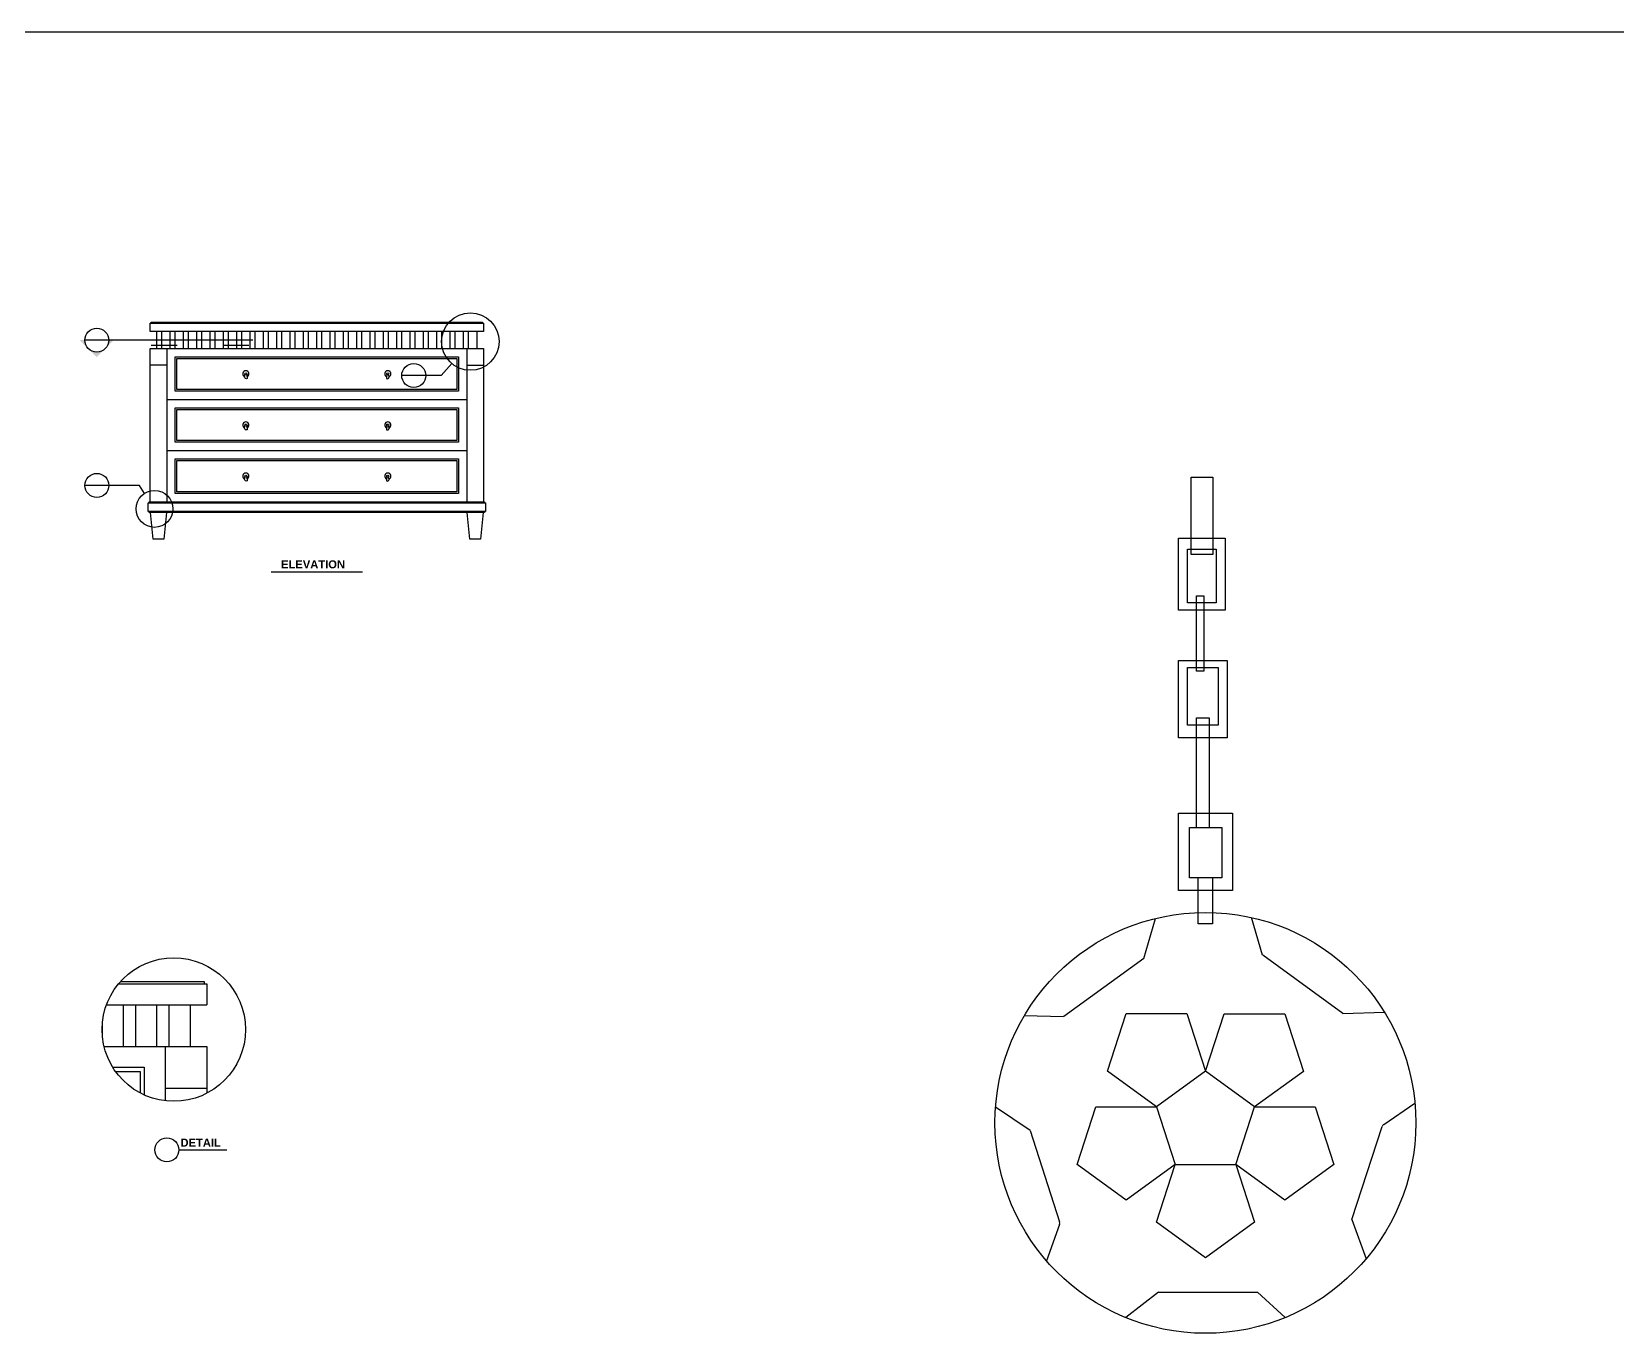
# Model space of a CAD drawing. Header units: inches. Extents: x 10 to 52.5, y 12.6 to 37.4.
# Drawn here: x 21.041 to 25.797, y 19.344 to 23.248 of the extents above; entities that cross this region are included whole.
import ezdxf

# ---------------------------------------------------------------- set-up
doc = ezdxf.new("R2010")
doc.units = ezdxf.units.IN
doc.header["$MEASUREMENT"] = 0
for name, color, linetype in [('02', 2, 'Continuous'), ('1', 1, 'Continuous'), ('4', 4, 'Continuous'), ('8', 8, 'Continuous')]:
    doc.layers.add(name, color=color, linetype=linetype)
doc.styles.add('HT', font='swisseb.ttf')

msp = doc.modelspace()

# ---------------------------------------------------------------- hatches: boundary and pattern name
at = {"layer": '8'}
h = msp.add_hatch(color=256, dxfattribs=at)
h.paths.add_polyline_path([(21.2871, 22.3228), (21.2722, 22.3228, -0.198912), (21.2617, 22.2974)])
h.paths.add_polyline_path([(21.2617, 22.2974, -0.198912), (21.2362, 22.2868, -0.198912), (21.2107, 22.2974), (21.2362, 22.2719)])
h.paths.add_polyline_path([(21.2107, 22.2974, -0.198912), (21.2002, 22.3228), (21.1853, 22.3228)])

# ---------------------------------------------------------------- linework, layer by layer
at = {"layer": '02'}
for p, q in [((21.7042, 22.3228), (21.2002, 22.3228)), ((21.4312, 22.2983), (21.4312, 22.3483)), ((21.4562, 22.2983), (21.4562, 22.3483)), ((21.4712, 22.2983), (21.4712, 22.3483)), ((21.4962, 22.2983), (21.4962, 22.3483)), ((21.5112, 22.2983), (21.5112, 22.3483)), ((21.5362, 22.2983), (21.5362, 22.3483)), ((21.5512, 22.2983), (21.5512, 22.3483)), ((21.5762, 22.2983), (21.5762, 22.3483)), ((21.5912, 22.2983), (21.5912, 22.3483)), ((21.6162, 22.2983), (21.6162, 22.3483)), ((21.6312, 22.2983), (21.6312, 22.3483)), ((21.6562, 22.2983), (21.6562, 22.3483)), ((21.6712, 22.2983), (21.6712, 22.3483)), ((21.6962, 22.2983), (21.6962, 22.3483)), ((21.7112, 22.2983), (21.7112, 22.3483)), ((21.7362, 22.2983), (21.7362, 22.3483)), ((21.7512, 22.2983), (21.7512, 22.3483)), ((21.7762, 22.2983), (21.7762, 22.3483)), ((21.7912, 22.2983), (21.7912, 22.3483)), ((21.8162, 22.2983), (21.8162, 22.3483)), ((21.8312, 22.2983), (21.8312, 22.3483)), ((21.8562, 22.2983), (21.8562, 22.3483)), ((21.8712, 22.2983), (21.8712, 22.3483)), ((21.8962, 22.2983), (21.8962, 22.3483)), ((21.9112, 22.2983), (21.9112, 22.3483)), ((21.9362, 22.2983), (21.9362, 22.3483)), ((21.9512, 22.2983), (21.9512, 22.3483)), ((21.9762, 22.2983), (21.9762, 22.3483)), ((21.9912, 22.2983), (21.9912, 22.3483)), ((22.0162, 22.2983), (22.0162, 22.3483)), ((22.0312, 22.2983), (22.0312, 22.3483)), ((22.0562, 22.2983), (22.0562, 22.3483)), ((22.0712, 22.2983), (22.0712, 22.3483)), ((22.0962, 22.2983), (22.0962, 22.3483)), ((22.1112, 22.2983), (22.1112, 22.3483)), ((22.1362, 22.2983), (22.1362, 22.3483)), ((22.1512, 22.2983), (22.1512, 22.3483)), ((22.1762, 22.2983), (22.1762, 22.3483)), ((22.1912, 22.2983), (22.1912, 22.3483)), ((22.2162, 22.2983), (22.2162, 22.3483)), ((22.2312, 22.2983), (22.2312, 22.3483)), ((22.2562, 22.2983), (22.2562, 22.3483)), ((22.2712, 22.2983), (22.2712, 22.3483)), ((22.2962, 22.2983), (22.2962, 22.3483)), ((22.3112, 22.2983), (22.3112, 22.3483)), ((22.3362, 22.2983), (22.3362, 22.3483)), ((22.3512, 22.2983), (22.3512, 22.3483)), ((21.4462, 22.2983), (21.4462, 21.8381)), ((22.3462, 22.2983), (22.3462, 21.8381)), ((21.4462, 22.2483), (21.3962, 22.2483)), ((22.2692, 22.2166), (22.1509, 22.2166)), ((22.3462, 22.2483), (22.3962, 22.2483)), ((21.4462, 22.1449), (22.3462, 22.1449)), ((21.4462, 21.9915), (22.3462, 21.9915)), ((21.3644, 21.8872), (21.2005, 21.8872)), ((24.5187, 21.68), (24.5187, 21.9117)), ((24.5187, 21.9117), (24.5834, 21.9117)), ((24.5834, 21.9117), (24.5834, 21.68)), ((24.4809, 21.5129), (24.4809, 21.7285)), ((24.4809, 21.7285), (24.6212, 21.7285)), ((24.5079, 21.5345), (24.5079, 21.6961)), ((24.5079, 21.6961), (24.5942, 21.6961)), ((24.5942, 21.6961), (24.5942, 21.5345)), ((24.6212, 21.7285), (24.6212, 21.5129)), ((24.5834, 21.68), (24.5187, 21.68)), ((21.759, 21.6281), (22.0335, 21.6281)), ((24.5349, 21.3297), (24.5349, 21.556)), ((24.5349, 21.556), (24.5564, 21.556)), ((24.5564, 21.556), (24.5564, 21.3297)), ((24.6212, 21.5129), (24.4809, 21.5129)), ((24.5942, 21.5345), (24.5079, 21.5345)), ((24.4809, 21.1304), (24.4809, 21.3621)), ((24.4809, 21.3621), (24.6266, 21.3621)), ((24.6266, 21.3621), (24.6266, 21.1304)), ((24.5079, 21.1681), (24.5079, 21.3405)), ((24.5079, 21.3405), (24.5996, 21.3405)), ((24.5564, 21.3297), (24.5349, 21.3297)), ((24.5996, 21.3405), (24.5996, 21.1681)), ((24.5996, 21.1681), (24.5079, 21.1681)), ((24.5349, 20.8609), (24.5349, 21.1896)), ((24.5349, 21.1896), (24.5726, 21.1896)), ((24.5726, 21.1896), (24.5726, 20.8609)), ((24.6266, 21.1304), (24.4809, 21.1304)), ((24.4809, 20.6723), (24.4809, 20.904)), ((24.4809, 20.904), (24.6428, 20.904)), ((24.6428, 20.904), (24.6428, 20.6723)), ((24.5133, 20.7101), (24.5133, 20.8609)), ((24.5133, 20.8609), (24.6104, 20.8609)), ((24.6104, 20.8609), (24.6104, 20.7101)), ((24.6104, 20.7101), (24.5133, 20.7101)), ((24.5399, 20.5722), (24.5399, 20.7101)), ((24.5831, 20.7101), (24.5831, 20.5722)), ((24.6428, 20.6723), (24.4809, 20.6723)), ((24.3767, 20.4684), (24.4117, 20.5884)), ((24.5831, 20.5722), (24.5399, 20.5722)), ((24.7325, 20.4782), (24.6994, 20.5912)), ((24.3767, 20.4684), (24.1366, 20.294)), ((24.9734, 20.3034), (24.7334, 20.4778)), ((21.3011, 20.3919), (21.566, 20.3919)), ((21.2653, 20.3294), (21.566, 20.3294)), ((21.316, 20.2044), (21.316, 20.3294)), ((21.3535, 20.2044), (21.3535, 20.3294)), ((21.416, 20.2044), (21.416, 20.3294)), ((21.4535, 20.2044), (21.4535, 20.3294)), ((24.9734, 20.3034), (25.0984, 20.3072)), ((21.2535, 20.2303), (21.2535, 20.2798)), ((24.1356, 20.2931), (24.0183, 20.2966)), ((24.2675, 20.1299), (24.3237, 20.3027)), ((24.3237, 20.3027), (24.5055, 20.3027)), ((24.5055, 20.3027), (24.5616, 20.1298)), ((24.5616, 20.1298), (24.6178, 20.3026)), ((24.6178, 20.3026), (24.7996, 20.3026)), ((24.7996, 20.3026), (24.8557, 20.1297)), ((21.2581, 20.2044), (21.566, 20.2044)), ((21.441, 20.2044), (21.441, 20.0415)), ((24.4145, 20.023), (24.2675, 20.1299)), ((24.5616, 20.1298), (24.4145, 20.023)), ((24.7086, 20.0229), (24.5616, 20.1298)), ((24.8557, 20.1297), (24.7086, 20.0229)), ((21.441, 20.0794), (21.566, 20.0794)), ((24.0354, 19.9518), (23.9321, 20.0222)), ((24.1766, 19.8503), (24.2328, 20.0231)), ((24.2328, 20.0231), (24.4145, 20.023)), ((24.4145, 20.023), (24.4706, 19.8502)), ((24.6524, 19.8501), (24.7086, 20.0229)), ((24.7086, 20.0229), (24.8903, 20.0229)), ((24.8903, 20.0229), (24.9464, 19.85)), ((25.0965, 19.9704), (25.19, 20.0342)), ((24.0354, 19.9518), (24.1242, 19.6783)), ((25.001, 19.6849), (25.0917, 19.9639)), ((21.4825, 19.8942), (21.6265, 19.8942)), ((24.3236, 19.7434), (24.1766, 19.8503)), ((24.4706, 19.8502), (24.3236, 19.7434)), ((24.4144, 19.6773), (24.4706, 19.8502)), ((24.4706, 19.8502), (24.6524, 19.8501)), ((24.7994, 19.7432), (24.6524, 19.8501)), ((24.6524, 19.8501), (24.7085, 19.6772)), ((24.9464, 19.85), (24.7994, 19.7432)), ((24.1241, 19.6702), (24.0851, 19.5612)), ((24.5614, 19.5705), (24.4144, 19.6773)), ((24.7085, 19.6772), (24.5614, 19.5705)), ((25.001, 19.6849), (25.0432, 19.5672)), ((24.4212, 19.4676), (24.3223, 19.3911)), ((24.4212, 19.4676), (24.718, 19.4676)), ((24.718, 19.4676), (24.8006, 19.391))]:
    msp.add_line(p, q, dxfattribs=at)
for points in [[(21.4712, 22.2733), (22.3212, 22.2733), (22.3212, 22.1699), (21.4712, 22.1699)], [(21.4762, 22.2683), (22.3162, 22.2683), (22.3162, 22.1749), (21.4762, 22.1749)], [(21.4712, 22.1199), (22.3212, 22.1199), (22.3212, 22.0165), (21.4712, 22.0165)], [(21.4762, 22.1149), (22.3162, 22.1149), (22.3162, 22.0215), (21.4762, 22.0215)], [(21.4712, 21.9665), (22.3212, 21.9665), (22.3212, 21.8631), (21.4712, 21.8631)], [(21.4762, 21.9615), (22.3162, 21.9615), (22.3162, 21.8681), (21.4762, 21.8681)]]:
    msp.add_lwpolyline(points, close=True, dxfattribs=at)
for points in [[(22.3007, 22.2533), (22.2692, 22.2166)], [(21.3797, 21.8632), (21.3644, 21.8872)], [(21.2842, 20.1419), (21.3785, 20.1419), (21.3785, 20.059)], [(21.2926, 20.1294), (21.366, 20.1294), (21.366, 20.0652)]]:
    msp.add_lwpolyline(points, dxfattribs=at)
for centre, radius in [((22.3567, 22.3186), 0.0861), ((21.2362, 22.3228), 0.036), ((21.6836, 22.2216), 0.00311), ((22.1089, 22.2216), 0.00311), ((22.1869, 22.2166), 0.036), ((21.6836, 22.0682), 0.00311), ((22.1089, 22.0682), 0.00311), ((21.2365, 21.8872), 0.036), ((21.6836, 21.9148), 0.00311), ((22.1089, 21.9148), 0.00311), ((21.4095, 21.8166), 0.0553), ((24.5615, 19.9752), 0.6312), ((21.4672, 20.255), 0.2152), ((21.4465, 19.8942), 0.036)]:
    msp.add_circle(centre, radius, dxfattribs=at)
for centre, radius, start, end in [((21.6831, 22.2216), 0.00932, 292.4643, 248.2918), ((22.1094, 22.2216), 0.00932, 291.7082, 247.5357), ((21.6831, 22.0682), 0.00932, 292.4643, 248.2918), ((22.1094, 22.0682), 0.00932, 291.7082, 247.5357), ((21.6831, 21.9148), 0.00932, 292.4643, 248.2918), ((22.1094, 21.9148), 0.00932, 291.7082, 247.5357), ((25.1035, 19.9601), 0.0125, 124.3178, 162), ((24.1123, 19.6745), 0.0125, 340.3178, 18)]:
    msp.add_arc(centre, radius, start, end, dxfattribs=at)
for points in [[(21.6869, 22.2211), (21.6869, 22.2116), (21.6869, 22.2076), (21.6824, 22.2076), (21.6808, 22.2196)], [(22.1056, 22.2211), (22.1056, 22.2116), (22.1056, 22.2076), (22.1101, 22.2076), (22.1116, 22.2196)], [(21.6869, 22.0677), (21.6869, 22.0582), (21.6869, 22.0542), (21.6824, 22.0542), (21.6808, 22.0662)], [(22.1056, 22.0677), (22.1056, 22.0582), (22.1056, 22.0542), (22.1101, 22.0542), (22.1116, 22.0662)], [(21.6869, 21.9143), (21.6869, 21.9048), (21.6869, 21.9008), (21.6824, 21.9008), (21.6808, 21.9128)], [(22.1056, 21.9143), (22.1056, 21.9048), (22.1056, 21.9008), (22.1101, 21.9008), (22.1116, 21.9128)]]:
    msp.add_spline(points, degree=3, dxfattribs=at)
at = {"layer": '1'}
msp.add_line((10.3636, 23.248), (30.6898, 23.248), dxfattribs=at)
for points in [[(21.3998, 22.3077), (21.4774, 22.3077)], [(21.6149, 22.3077), (21.6925, 22.3077)]]:
    msp.add_lwpolyline(points, dxfattribs=at)
at = {"layer": '4'}
msp.add_line((22.3962, 22.2983), (22.3962, 21.8381), dxfattribs=at)
for points in [[(22.3962, 22.3483), (21.3962, 22.3483), (21.3962, 22.3733), (22.3962, 22.3733)], [(21.3992, 22.3733), (21.3992, 22.3763), (22.3932, 22.3763), (22.3932, 22.3733)], [(22.3962, 22.3733), (22.3962, 22.3483)], [(21.4162, 22.2983), (21.4162, 22.3483)], [(22.3762, 22.3483), (22.3762, 22.2983)], [(21.3962, 21.8381), (21.3962, 22.2983), (22.3962, 22.2983)], [(22.4022, 21.8091), (21.3902, 21.8091), (21.3902, 21.8351), (22.4022, 21.8351)], [(21.3932, 21.8351), (21.3932, 21.8381), (22.3992, 21.8381)], [(22.3992, 21.8381), (22.3992, 21.8351)], [(22.4022, 21.8351), (22.4022, 21.8091)], [(22.3992, 21.8061), (21.3932, 21.8061), (21.3932, 21.8091)], [(21.4452, 21.8061), (21.4371, 21.7261), (21.4054, 21.7261), (21.3972, 21.8061)], [(22.3952, 21.8061), (22.3871, 21.7261), (22.3554, 21.7261), (22.3472, 21.8061)], [(22.3992, 21.8091), (22.3992, 21.8061)], [(21.3076, 20.3994), (21.5585, 20.3994), (21.5585, 20.3919)], [(21.566, 20.3919), (21.566, 20.3294)], [(21.516, 20.3294), (21.516, 20.2044)], [(21.566, 20.2044), (21.566, 20.0639)]]:
    msp.add_lwpolyline(points, dxfattribs=at)

# ---------------------------------------------------------------- texts
at = {"layer": '02', "style": 'HT'}
for s, p in [('ELEVATION', (21.789, 21.6384)), ('DETAIL', (21.4873, 19.9039))]:
    msp.add_text(s, height=0.024, dxfattribs=at).set_placement(p)

doc.saveas('drawing.dxf')
